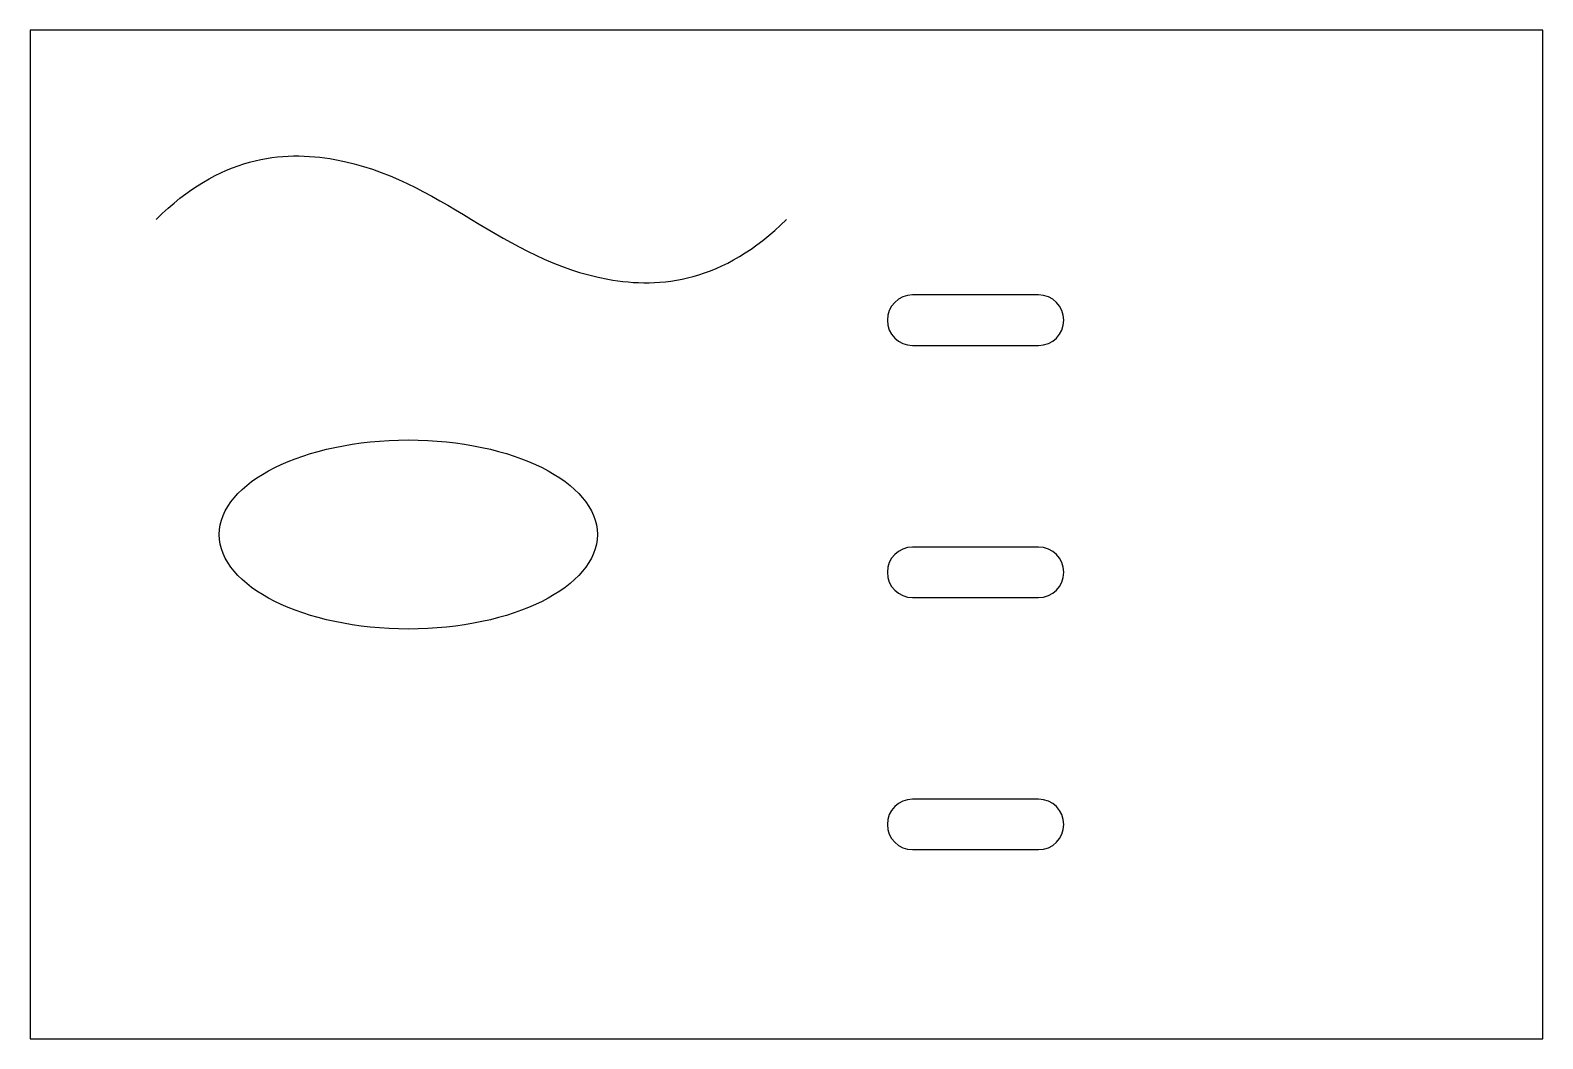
# Model space of a CAD drawing. Header units: millimetres. Extents: x 0 to 120, y 0 to 80.
import ezdxf

# ---------------------------------------------------------------- set-up
doc = ezdxf.new("R2010")
doc.units = ezdxf.units.MM
doc.layers.get('0').update_dxf_attribs({"linetype": 'CONTINUOUS'})
for name, color, linetype in [('ENGRAVE', 3, 'CONTINUOUS'), ('INNER', 2, 'CONTINUOUS'), ('OUTER', 1, 'CONTINUOUS')]:
    doc.layers.add(name, color=color, linetype=linetype)

# ---------------------------------------------------------------- blocks, each defined once
blk = doc.blocks.new('SLOT')
blk.add_lwpolyline([(0, 0), (10, 0, 1), (10, 4), (0, 4, 1)], format="xyb", close=True)

msp = doc.modelspace()

# ---------------------------------------------------------------- linework, layer by layer
at = {"layer": 'ENGRAVE'}
msp.add_open_spline([(10, 65), (15, 70), (25, 71), (35, 65), (45, 59), (55, 60), (60, 65)], degree=3, dxfattribs=at)
at = {"layer": 'INNER'}
msp.add_ellipse((30, 40), major_axis=(15, 0), ratio=0.5, dxfattribs=at)
at = {"layer": 'OUTER'}
msp.add_lwpolyline([(0, 0), (120, 0), (120, 80), (0, 80)], close=True, dxfattribs=at)

# ---------------------------------------------------------------- block references
at = {"layer": 'INNER'}
for p in [(70, 55), (70, 35), (70, 15)]:
    msp.add_blockref('SLOT', p, dxfattribs=at)

doc.saveas('drawing.dxf')
